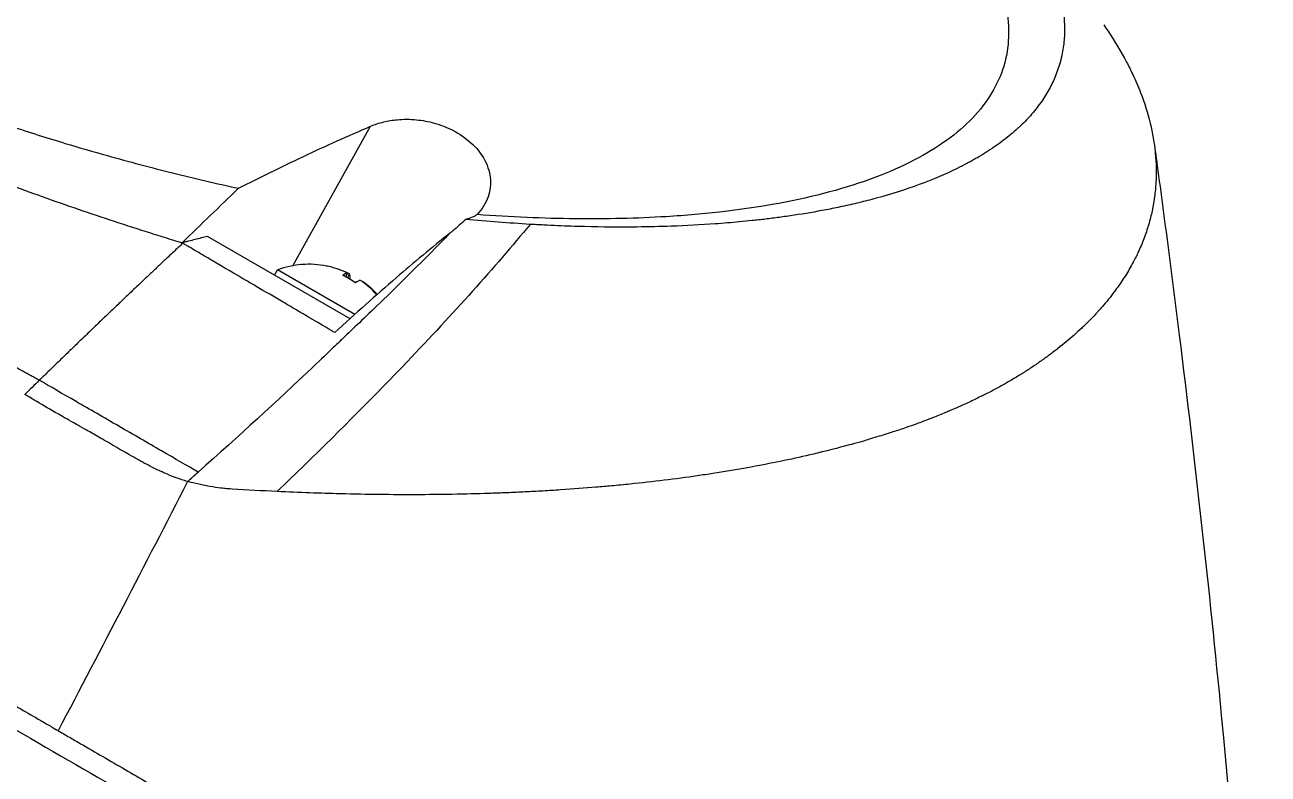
# Model space of a CAD drawing. Header units: millimetres. Extents: x 0 to 4378, y 0 to 2376.
# Drawn here: x 2708.6 to 2769.1, y 1229.9 to 1266.4 of the extents above; entities that cross this region are included whole.
import ezdxf

# ---------------------------------------------------------------- set-up
doc = ezdxf.new("R2010")
doc.units = ezdxf.units.MM
doc.header["$LTSCALE"] = 0.2
doc.layers.add('01_Object Line', color=4, linetype='Continuous')

# ---------------------------------------------------------------- blocks, each defined once
blk = doc.blocks.new('Blk$A32R2-0W24N')
for p, q in [((12.864, 220.649), (16.66, 227.445)), ((15.655, 218.07), (8.71, 222.079)), ((11.978, 220.193), (12.128, 220.452)), ((15.889, 218.281), (12.128, 220.452)), ((15.438, 220.107), (15.546, 220.293)), ((15.53, 220.059), (15.635, 220.241)), ((16.252, 219.874), (16.257, 219.883)), ((53.554, 220.383), (53.554, 220.383)), ((16.293, 218.048), (16.293, 218.048)), ((16.067, 217.832), (16.067, 217.832)), ((47.262, 214.734), (47.262, 214.734)), ((0.92, 213.725), (0.92, 213.724)), ((1.33, 213.488), (1.33, 213.488)), ((1.61, 213.327), (1.609, 213.328)), ((4.301, 211.789), (4.301, 211.789)), ((40.078, 211.946), (40.078, 211.946))]:
    blk.add_line(p, q)
blk.add_arc((13.656, 216.199), 4.52, 78.91278, 109.76073)
for centre, major_axis, ratio, start_param, end_param in [((13.611, 216.225), (2.252, 3.901), 0.989823, 0.080554, 0.3277), ((12.413, 216.917), (2.14, 3.707), 0.142304, 0.011196, 0.084786), ((13.345, 216.378), (2.252, 3.901), 0.142304, 0.080554, 0.3277), ((13.477, 216.302), (2.14, 3.707), 0.989823, 6.1984, 6.367971), ((13.701, 216.173), (2.252, 3.901), 0.989823, 0.080554, 0.10379), ((13.345, 216.378), (2.252, 3.901), 0.142304, 5.966069, 6.202632), ((13.835, 216.096), (2.14, 3.707), 0.989823, 0.011196, 0.048719), ((13.967, 216.02), (2.252, 3.901), 0.142304, 0.080554, 0.3277), ((13.611, 216.225), (2.252, 3.901), 0.989823, 5.965058, 6.202632), ((13.701, 216.173), (2.252, 3.901), 0.989823, 5.986963, 6.202632), ((83.306, -15.333), (180.139, 312.009), 0.577341, 1.11638, 1.119299), ((0, 179.315), (55.75, 0), 0.57735, 1.480591, 1.480594), ((-79.709, 245.122), (-139.165, -83.727), 0.493461, 1.928726, 1.933233)]:
    blk.add_ellipse(centre, major_axis=major_axis, ratio=ratio, start_param=start_param, end_param=end_param)
for points, knots in [([(-28.636, 246.821), (-28.558, 246.392), (-28.437, 245.956), (-28.112, 245.076), (-27.909, 244.631), (-27.507, 243.887), (-27.33, 243.59), (-26.885, 242.905), (-26.606, 242.515), (-26.003, 241.748), (-25.683, 241.37), (-25.131, 240.766), (-24.915, 240.538), (-24.485, 240.103), (-24.273, 239.895), (-23.624, 239.281), (-23.166, 238.874), (-22.303, 238.148), (-21.907, 237.828), (-21.187, 237.272), (-20.87, 237.035), (-20.149, 236.51), (-19.736, 236.22), (-18.866, 235.631), (-18.399, 235.326), (-17.704, 234.891), (-17.499, 234.765), (-17.039, 234.488), (-16.786, 234.339), (-16.282, 234.049), (-16.03, 233.907), (-15.552, 233.643), (-15.33, 233.522), (-14.554, 233.108), (-13.997, 232.821), (-12.902, 232.277), (-12.354, 232.013), (-11.354, 231.544), (-10.898, 231.335), (-9.814, 230.85), (-9.182, 230.576), (-7.727, 229.965), (-6.9, 229.63), (-5.631, 229.137), (-5.196, 228.972), (-4.278, 228.63), (-3.794, 228.454), (-2.497, 227.993), (-1.674, 227.711), (0.024, 227.153), (0.9, 226.877), (2.463, 226.407), (3.148, 226.207), (4.886, 225.72), (5.942, 225.439), (8.073, 224.907), (9.149, 224.655), (10.224, 224.42)], [0.000001, 0.000001, 0.000001, 0.000001, 0.329785, 0.329785, 0.655784, 0.655784, 0.869551, 0.869551, 1.1471, 1.1471, 1.413768, 1.413768, 1.572185, 1.572185, 1.716378, 1.716378, 1.998218, 1.998218, 2.220261, 2.220261, 2.38565, 2.38565, 2.586481, 2.586481, 2.797354, 2.797354, 2.890721, 2.890721, 2.998917, 2.998917, 3.102407, 3.102407, 3.193729, 3.193729, 3.404829, 3.404829, 3.606578, 3.606578, 3.771982, 3.771982, 3.995205, 3.995205, 4.278205, 4.278205, 4.423595, 4.423595, 4.583388, 4.583388, 4.852579, 4.852579, 5.133194, 5.133194, 5.349319, 5.349319, 5.678864, 5.678864, 6.012538, 6.012538, 6.012538, 6.012538]), ([(38.28, 246.091), (38.449, 245.993), (38.901, 245.733), (39.894, 245.117), (40.28, 244.869), (40.905, 244.455), (41.15, 244.288), (42.35, 243.457), (43.247, 242.778), (44.62, 241.644), (45.138, 241.187), (46.266, 240.124), (46.85, 239.516), (48.067, 238.102), (48.65, 237.298), (49.735, 235.45), (50.146, 234.413), (50.387, 233.145), (50.421, 232.881), (50.45, 232.49), (50.455, 232.361), (50.458, 232.105), (50.456, 231.979), (50.447, 231.787), (50.442, 231.723), (50.427, 231.53), (50.413, 231.405), (50.377, 231.158), (50.355, 231.036), (50.317, 230.855), (50.303, 230.795), (50.273, 230.672), (50.257, 230.609), (50.222, 230.485), (50.203, 230.423), (50.145, 230.237), (50.101, 230.112), (50.011, 229.879), (49.964, 229.766), (49.863, 229.544), (49.809, 229.435), (49.635, 229.109), (49.504, 228.894), (49.206, 228.461), (49.036, 228.241), (48.69, 227.842), (48.518, 227.662), (48.274, 227.427), (48.222, 227.379), (47.956, 227.135), (47.73, 226.947), (47.368, 226.671), (47.244, 226.58), (46.99, 226.403), (46.86, 226.315), (46.593, 226.143), (46.458, 226.059), (46.247, 225.934), (46.175, 225.892), (46.033, 225.811), (45.964, 225.772), (45.817, 225.692), (45.743, 225.652), (45.53, 225.539), (45.382, 225.464), (44.082, 224.826), (42.757, 224.338), (41.138, 223.897), (40.999, 223.86), (40.719, 223.788), (40.581, 223.754), (40.306, 223.687), (40.17, 223.655), (39.898, 223.593), (39.763, 223.563), (39.495, 223.505), (39.36, 223.477), (38.972, 223.398), (38.709, 223.348), (37.941, 223.209), (37.418, 223.125), (36.682, 223.02), (36.451, 222.989), (36.108, 222.945), (35.999, 222.932), (35.673, 222.893), (35.457, 222.868), (35.034, 222.823), (34.83, 222.803), (34.234, 222.747), (33.841, 222.714), (32.744, 222.636), (32.031, 222.598), (30.759, 222.552), (30.207, 222.54), (28.806, 222.525), (27.949, 222.532), (26.643, 222.565), (26.205, 222.579), (25.541, 222.607), (25.319, 222.618), (24.985, 222.635), (24.874, 222.641), (24.706, 222.65), (24.651, 222.653), (24.567, 222.658), (24.539, 222.659), (24.483, 222.662), (24.455, 222.664), (24.427, 222.666)], [0.000492, 0.000492, 0.000492, 0.000492, 0.070477, 0.070477, 0.116784, 0.116784, 0.147598, 0.147598, 0.270163, 0.270163, 0.35129, 0.35129, 0.459378, 0.459378, 0.603543, 0.603543, 0.795477, 0.795477, 0.846759, 0.846759, 0.872247, 0.872247, 0.897546, 0.897546, 0.910816, 0.910816, 0.936058, 0.936058, 0.961053, 0.961053, 0.973407, 0.973407, 0.986612, 0.986612, 0.999925, 0.999925, 1.026343, 1.026343, 1.051465, 1.051465, 1.076258, 1.076258, 1.125243, 1.125243, 1.177878, 1.177878, 1.224985, 1.224985, 1.237745, 1.237745, 1.287061, 1.287061, 1.311764, 1.311764, 1.336615, 1.336615, 1.361333, 1.361333, 1.372959, 1.372959, 1.384222, 1.384222, 1.395507, 1.395507, 1.41867, 1.41867, 1.596072, 1.596072, 1.612752, 1.612752, 1.628768, 1.628768, 1.644172, 1.644172, 1.659003, 1.659003, 1.673475, 1.673475, 1.702106, 1.702106, 1.756638, 1.756638, 1.781274, 1.781274, 1.792708, 1.792708, 1.814679, 1.814679, 1.835454, 1.835454, 1.874477, 1.874477, 1.942807, 1.942807, 1.994085, 1.994085, 2.070998, 2.070998, 2.109452, 2.109452, 2.128666, 2.128666, 2.138273, 2.138273, 2.143077, 2.143077, 2.145479, 2.145479, 2.147874, 2.147874, 2.147874, 2.147874]), ([(36.071, 245.415), (36.112, 245.391), (36.144, 245.373), (36.214, 245.332), (36.25, 245.311), (36.356, 245.249), (36.427, 245.208), (36.641, 245.081), (36.782, 244.997), (37.218, 244.732), (37.51, 244.55), (38.5, 243.916), (39.177, 243.452), (41.208, 241.968), (42.443, 240.924), (43.729, 239.649), (43.959, 239.413), (44.713, 238.602), (45.191, 238.028), (45.871, 237.104), (46.108, 236.752), (46.6, 235.946), (46.838, 235.495), (47.209, 234.656), (47.351, 234.268), (47.519, 233.68), (47.568, 233.476), (47.807, 232.258), (47.77, 231.284), (47.356, 229.915), (47.16, 229.476), (46.653, 228.631), (46.34, 228.226), (45.605, 227.459), (45.186, 227.098), (44.236, 226.413), (43.706, 226.09), (40.776, 224.57), (37.626, 223.72), (32.919, 223.176), (32.003, 223.097), (29.637, 222.953), (28.151, 222.918), (25.842, 222.943), (25.058, 222.965), (23.467, 223.034), (22.659, 223.081), (21.842, 223.141)], [0.000001, 0.000001, 0.000001, 0.000001, 0.017289, 0.017289, 0.034993, 0.034993, 0.070506, 0.070506, 0.142461, 0.142461, 0.294734, 0.294734, 0.67969, 0.67969, 1.52071, 1.52071, 1.712137, 1.712137, 2.17847, 2.17847, 2.468632, 2.468632, 2.845677, 2.845677, 3.177241, 3.177241, 3.354712, 3.354712, 4.246918, 4.246918, 4.688059, 4.688059, 5.129475, 5.129475, 5.562211, 5.562211, 5.997516, 5.997516, 7.753462, 7.753462, 8.159608, 8.159608, 8.770872, 8.770872, 9.07783, 9.07783, 9.385555, 9.385555, 9.385555, 9.385555]), ([(7.511, 221.747), (7.437, 221.77), (7.363, 221.792), (7.289, 221.815), (7.215, 221.837), (7.141, 221.86), (7.067, 221.883), (6.918, 221.928), (6.771, 221.974), (6.623, 222.019), (6.327, 222.111), (6.031, 222.204), (5.736, 222.298), (5.145, 222.485), (4.556, 222.676), (3.968, 222.871), (2.793, 223.26), (1.624, 223.664), (0.466, 224.08), (-0.692, 224.497), (-1.839, 224.926), (-2.972, 225.367), (-4.106, 225.807), (-5.224, 226.259), (-6.326, 226.72), (-7.427, 227.181), (-8.51, 227.652), (-9.571, 228.13), (-10.633, 228.609), (-11.673, 229.095), (-12.688, 229.587), (-13.195, 229.833), (-13.697, 230.081), (-14.191, 230.329), (-14.686, 230.578), (-15.173, 230.829), (-15.653, 231.08), (-16.133, 231.332), (-16.606, 231.584), (-17.069, 231.838), (-17.301, 231.966), (-17.531, 232.093), (-17.758, 232.221), (-17.985, 232.348), (-18.208, 232.476), (-18.429, 232.603), (-18.65, 232.731), (-18.869, 232.859), (-19.084, 232.987), (-19.299, 233.115), (-19.512, 233.244), (-19.722, 233.372), (-20.142, 233.629), (-20.551, 233.887), (-20.951, 234.144), (-21.35, 234.402), (-21.74, 234.659), (-22.119, 234.916), (-22.499, 235.174), (-22.869, 235.431), (-23.229, 235.687), (-23.948, 236.2), (-24.629, 236.711), (-25.267, 237.218), (-25.905, 237.725), (-26.501, 238.228), (-27.052, 238.725), (-27.603, 239.222), (-28.11, 239.714), (-28.569, 240.197), (-29.029, 240.681), (-29.442, 241.157), (-29.806, 241.623), (-30.171, 242.09), (-30.487, 242.547), (-30.753, 242.993), (-30.886, 243.216), (-31.007, 243.436), (-31.115, 243.653), (-31.169, 243.762), (-31.22, 243.869), (-31.268, 243.976), (-31.292, 244.03), (-31.315, 244.083), (-31.337, 244.136), (-31.348, 244.163), (-31.359, 244.19), (-31.37, 244.216), (-31.378, 244.237), (-31.387, 244.258), (-31.395, 244.28)], [0, 0, 0, 0, 0.003914, 0.003914, 0.003914, 0.007828, 0.007828, 0.007828, 0.015656, 0.015656, 0.015656, 0.031312, 0.031312, 0.031312, 0.062623, 0.062623, 0.062623, 0.125247, 0.125247, 0.125247, 0.18787, 0.18787, 0.18787, 0.250493, 0.250493, 0.250493, 0.313116, 0.313116, 0.313116, 0.37574, 0.37574, 0.37574, 0.407051, 0.407051, 0.407051, 0.438363, 0.438363, 0.438363, 0.469675, 0.469675, 0.469675, 0.485368, 0.485368, 0.485368, 0.500986, 0.500986, 0.500986, 0.516605, 0.516605, 0.516605, 0.532223, 0.532223, 0.532223, 0.56346, 0.56346, 0.56346, 0.594697, 0.594697, 0.594697, 0.625934, 0.625934, 0.625934, 0.688408, 0.688408, 0.688408, 0.750881, 0.750881, 0.750881, 0.813355, 0.813355, 0.813355, 0.875829, 0.875829, 0.875829, 0.938303, 0.938303, 0.938303, 0.969539, 0.969539, 0.969539, 0.985158, 0.985158, 0.985158, 0.992967, 0.992967, 0.992967, 0.996872, 0.996872, 0.996872, 1, 1, 1, 1]), ([(0.52, 215.067), (0.454, 215.104), (0.387, 215.14), (0.321, 215.176), (0.254, 215.213), (0.188, 215.249), (0.121, 215.286), (-0.011, 215.359), (-0.144, 215.432), (-0.277, 215.505), (-0.543, 215.651), (-0.808, 215.797), (-1.074, 215.943), (-1.605, 216.234), (-2.135, 216.526), (-2.664, 216.817), (-3.722, 217.399), (-4.777, 217.98), (-5.824, 218.558), (-6.871, 219.136), (-7.91, 219.711), (-8.94, 220.282), (-9.969, 220.853), (-10.988, 221.42), (-11.994, 221.981), (-13, 222.542), (-13.993, 223.098), (-14.97, 223.647), (-15.947, 224.196), (-16.909, 224.738), (-17.853, 225.272), (-18.325, 225.54), (-18.792, 225.805), (-19.255, 226.068), (-19.717, 226.331), (-20.175, 226.591), (-20.628, 226.85), (-21.08, 227.108), (-21.528, 227.365), (-21.97, 227.618), (-22.191, 227.746), (-22.411, 227.872), (-22.63, 227.998), (-22.848, 228.123), (-23.064, 228.248), (-23.279, 228.372), (-23.494, 228.496), (-23.707, 228.62), (-23.919, 228.743), (-24.131, 228.865), (-24.342, 228.987), (-24.551, 229.109), (-24.969, 229.352), (-25.381, 229.591), (-25.787, 229.828), (-26.193, 230.065), (-26.593, 230.298), (-26.986, 230.529), (-27.379, 230.759), (-27.766, 230.986), (-28.147, 231.21), (-28.907, 231.657), (-29.641, 232.091), (-30.346, 232.51), (-31.051, 232.929), (-31.727, 233.333), (-32.372, 233.72), (-33.017, 234.108), (-33.63, 234.479), (-34.21, 234.832), (-34.791, 235.185), (-35.337, 235.521), (-35.848, 235.838), (-36.36, 236.155), (-36.836, 236.453), (-37.276, 236.731), (-37.496, 236.871), (-37.707, 237.005), (-37.909, 237.135), (-38.01, 237.2), (-38.108, 237.263), (-38.205, 237.326), (-38.253, 237.357), (-38.3, 237.388), (-38.347, 237.418), (-38.371, 237.434), (-38.394, 237.449), (-38.417, 237.464), (-38.441, 237.479), (-38.464, 237.494), (-38.487, 237.509)], [0, 0, 0, 0, 0.0039109, 0.0039109, 0.0039109, 0.0078218, 0.0078218, 0.0078218, 0.0156437, 0.0156437, 0.0156437, 0.0312874, 0.0312874, 0.0312874, 0.0625747, 0.0625747, 0.0625747, 0.1251494, 0.1251494, 0.1251494, 0.1877242, 0.1877242, 0.1877242, 0.2502989, 0.2502989, 0.2502989, 0.3128736, 0.3128736, 0.3128736, 0.3754483, 0.3754483, 0.3754483, 0.4067357, 0.4067357, 0.4067357, 0.4380231, 0.4380231, 0.4380231, 0.4693104, 0.4693104, 0.4693104, 0.4849915, 0.4849915, 0.4849915, 0.5005978, 0.5005978, 0.5005978, 0.5162041, 0.5162041, 0.5162041, 0.5318104, 0.5318104, 0.5318104, 0.5630231, 0.5630231, 0.5630231, 0.5942357, 0.5942357, 0.5942357, 0.6254483, 0.6254483, 0.6254483, 0.6878736, 0.6878736, 0.6878736, 0.7502989, 0.7502989, 0.7502989, 0.8127242, 0.8127242, 0.8127242, 0.8751494, 0.8751494, 0.8751494, 0.9375747, 0.9375747, 0.9375747, 0.9687874, 0.9687874, 0.9687874, 0.9843937, 0.9843937, 0.9843937, 0.9921968, 0.9921968, 0.9921968, 0.9960984, 0.9960984, 0.9960984, 1, 1, 1, 1]), ([(52.367, 232.384), (52.439, 232.281), (52.511, 232.176), (52.582, 232.069), (52.893, 231.603), (53.197, 231.103), (53.478, 230.57), (53.581, 230.375), (53.681, 230.175), (53.778, 229.971), (53.918, 229.673), (54.046, 229.375), (54.162, 229.078), (54.353, 228.582), (54.509, 228.089), (54.629, 227.599), (54.689, 227.353), (54.74, 227.107), (54.782, 226.862), (54.823, 226.621), (54.855, 226.381), (54.878, 226.141), (54.924, 225.659), (54.934, 225.182), (54.907, 224.71), (54.894, 224.474), (54.872, 224.239), (54.84, 224.006), (54.834, 223.957), (54.827, 223.908), (54.819, 223.859), (54.81, 223.798), (54.784, 223.614), (54.719, 223.311), (54.679, 223.127), (54.625, 222.898), (54.544, 222.627), (54.484, 222.426), (54.41, 222.201), (54.316, 221.954), (54.276, 221.847), (54.231, 221.736), (54.182, 221.621), (54.137, 221.515), (54.088, 221.405), (54.035, 221.291), (53.994, 221.203), (53.95, 221.113), (53.904, 221.02), (53.84, 220.893), (53.773, 220.767), (53.703, 220.641), (53.643, 220.534), (53.581, 220.427), (53.517, 220.321), (53.452, 220.215), (53.386, 220.109), (53.318, 220.004), (53.248, 219.896), (53.172, 219.784), (53.099, 219.679), (53.031, 219.582), (52.965, 219.49), (52.882, 219.38), (52.799, 219.269), (52.699, 219.139), (52.6, 219.016), (52.501, 218.892), (52.403, 218.776), (52.299, 218.657), (52.224, 218.57), (52.147, 218.484), (52.069, 218.399), (52.04, 218.367), (52.011, 218.335), (51.981, 218.303), (51.872, 218.186), (51.76, 218.069), (51.645, 217.954), (51.588, 217.897), (51.53, 217.839), (51.471, 217.782), (51.412, 217.725), (51.353, 217.668), (51.292, 217.611), (51.172, 217.498), (51.049, 217.386), (50.923, 217.274), (50.67, 217.051), (50.407, 216.832), (50.133, 216.616), (49.996, 216.509), (49.856, 216.402), (49.714, 216.296), (49.571, 216.19), (49.426, 216.086), (49.278, 215.982), (49.204, 215.93), (49.13, 215.879), (49.055, 215.827), (48.979, 215.776), (48.903, 215.725), (48.827, 215.674), (48.677, 215.575), (48.525, 215.478), (48.371, 215.381), (48.366, 215.378), (48.362, 215.376), (48.357, 215.373), (48.198, 215.274), (48.036, 215.176), (47.871, 215.079), (47.705, 214.982), (47.537, 214.886), (47.367, 214.791), (47.281, 214.744), (47.195, 214.697), (47.108, 214.65), (47.021, 214.604), (46.933, 214.557), (46.845, 214.511), (46.668, 214.419), (46.489, 214.328), (46.306, 214.238), (46.199, 214.185), (46.091, 214.133), (45.981, 214.081), (45.979, 214.08), (45.977, 214.079), (45.975, 214.077), (45.941, 214.061), (45.867, 214.026), (45.752, 213.973), (45.665, 213.932), (45.555, 213.882), (45.42, 213.821), (45.347, 213.789), (45.268, 213.754), (45.181, 213.716), (45.092, 213.676), (44.995, 213.635), (44.89, 213.59), (44.817, 213.559), (44.74, 213.527), (44.659, 213.493), (44.637, 213.484), (44.615, 213.475), (44.594, 213.466), (44.366, 213.372), (44.164, 213.292), (43.991, 213.225), (43.566, 213.059), (43.315, 212.97), (43.255, 212.948), (43.085, 212.887), (42.913, 212.826), (42.739, 212.766), (42.526, 212.692), (42.309, 212.62), (42.09, 212.549), (41.993, 212.517), (41.894, 212.485), (41.796, 212.454), (41.674, 212.415), (41.551, 212.377), (41.428, 212.339), (41.286, 212.295), (41.142, 212.251), (40.998, 212.209), (40.742, 212.132), (39.989, 211.903), (38.652, 211.576), (38.629, 211.571), (38.606, 211.565), (38.583, 211.559), (37.648, 211.332), (36.683, 211.124), (35.693, 210.935), (34.922, 210.787), (34.134, 210.651), (33.333, 210.527), (33.08, 210.488), (32.826, 210.45), (32.57, 210.413), (31.504, 210.259), (30.414, 210.125), (29.304, 210.011), (28.998, 209.979), (28.692, 209.949), (28.383, 209.921), (28.143, 209.899), (27.89, 209.876), (27.623, 209.854), (27.104, 209.811), (26.535, 209.767), (25.913, 209.726), (25.635, 209.708), (25.347, 209.69), (25.048, 209.673), (24.767, 209.657), (24.476, 209.641), (24.176, 209.626), (23.893, 209.612), (23.6, 209.599), (23.299, 209.587), (23.253, 209.585), (23.206, 209.583), (23.159, 209.581), (22.922, 209.572), (22.674, 209.563), (22.416, 209.554), (21.871, 209.536), (21.277, 209.521), (20.634, 209.51), (20.072, 209.5), (19.472, 209.494), (18.833, 209.492), (17.731, 209.49), (16.514, 209.501), (15.18, 209.535), (14.216, 209.56), (13.191, 209.596), (12.103, 209.648)], [0.2159975, 0.2159975, 0.2159975, 0.2159975, 0.2208888, 0.2208888, 0.2208888, 0.2422005, 0.2422005, 0.2422005, 0.25, 0.25, 0.25, 0.2678209, 0.2678209, 0.2678209, 0.2975362, 0.2975362, 0.2975362, 0.3125, 0.3125, 0.3125, 0.3272656, 0.3272656, 0.3272656, 0.3570095, 0.3570095, 0.3570095, 0.3718814, 0.3718814, 0.3718814, 0.375, 0.375, 0.375, 0.3991671, 0.3991671, 0.3991671, 0.4139157, 0.4139157, 0.4139157, 0.4249028, 0.4249028, 0.4249028, 0.429655, 0.429655, 0.429655, 0.4340613, 0.4340613, 0.4340613, 0.4375, 0.4375, 0.4375, 0.4468814, 0.4468814, 0.4468814, 0.4548932, 0.4548932, 0.4548932, 0.4629051, 0.4629051, 0.4629051, 0.4712008, 0.4712008, 0.4712008, 0.4789288, 0.4789288, 0.4789288, 0.4866568, 0.4866568, 0.4866568, 0.4943848, 0.4943848, 0.4943848, 0.5, 0.5, 0.5, 0.502414, 0.502414, 0.502414, 0.5112437, 0.5112437, 0.5112437, 0.5156585, 0.5156585, 0.5156585, 0.5200734, 0.5200734, 0.5200734, 0.528903, 0.528903, 0.528903, 0.5465624, 0.5465624, 0.5465624, 0.555392, 0.555392, 0.555392, 0.5642217, 0.5642217, 0.5642217, 0.5686366, 0.5686366, 0.5686366, 0.5730514, 0.5730514, 0.5730514, 0.5816327, 0.5816327, 0.5816327, 0.5818813, 0.5818813, 0.5818813, 0.5907202, 0.5907202, 0.5907202, 0.5995591, 0.5995591, 0.5995591, 0.6039786, 0.6039786, 0.6039786, 0.6083981, 0.6083981, 0.6083981, 0.6172371, 0.6172371, 0.6172371, 0.622449, 0.622449, 0.622449, 0.6229413, 0.6229413, 0.6229413, 0.6298917, 0.6298917, 0.6298917, 0.6351416, 0.6351416, 0.6351416, 0.6379546, 0.6379546, 0.6379546, 0.6408496, 0.6408496, 0.6408496, 0.6428571, 0.6428571, 0.6428571, 0.6433986, 0.6433986, 0.6433986, 0.6491487, 0.6491487, 0.6491487, 0.6632653, 0.6632653, 0.6632653, 0.6704637, 0.6704637, 0.6704637, 0.6793393, 0.6793393, 0.6793393, 0.6833065, 0.6833065, 0.6833065, 0.6882149, 0.6882149, 0.6882149, 0.6938776, 0.6938776, 0.6938776, 0.7239727, 0.7239727, 0.7239727, 0.7244898, 0.7244898, 0.7244898, 0.7589042, 0.7589042, 0.7589042, 0.7857143, 0.7857143, 0.7857143, 0.7941949, 0.7941949, 0.7941949, 0.8295621, 0.8295621, 0.8295621, 0.8392857, 0.8392857, 0.8392857, 0.849008, 0.849008, 0.849008, 0.8678821, 0.8678821, 0.8678821, 0.876305, 0.876305, 0.876305, 0.8842189, 0.8842189, 0.8842189, 0.8917062, 0.8917062, 0.8917062, 0.8928571, 0.8928571, 0.8928571, 0.9031342, 0.9031342, 0.9031342, 0.9247967, 0.9247967, 0.9247967, 0.9437386, 0.9437386, 0.9437386, 0.9764071, 0.9764071, 0.9764071, 1, 1, 1, 1]), ([(-50.558, 228.078), (-50.556, 228.077), (-50.547, 228.072), (-50.527, 228.06), (-50.519, 228.056), (-50.495, 228.042), (-50.478, 228.033), (-50.427, 228.004), (-50.392, 227.984), (-50.283, 227.922), (-50.205, 227.878), (-49.955, 227.735), (-49.766, 227.628), (-49.133, 227.267), (-48.621, 226.974), (-47.609, 226.395), (-47.162, 226.139), (-46.017, 225.482), (-45.285, 225.063), (-44.013, 224.332), (-43.527, 224.052), (-42.741, 223.6), (-42.46, 223.438), (-41.863, 223.096), (-41.548, 222.914), (-40.449, 222.281), (-39.628, 221.809), (-37.915, 220.821), (-37.026, 220.309), (-35.173, 219.24), (-34.212, 218.685), (-32.218, 217.534), (-31.188, 216.939), (-29.862, 216.172), (-29.594, 216.017), (-28.786, 215.549), (-28.243, 215.234), (-27.13, 214.59), (-26.561, 214.26), (-25.45, 213.616), (-24.909, 213.302), (-23.34, 212.392), (-22.301, 211.789), (-20.331, 210.645), (-19.404, 210.107), (-17.653, 209.09), (-16.832, 208.612), (-15.824, 208.027), (-15.643, 207.922), (-15.156, 207.639), (-14.851, 207.462), (-13.881, 206.897), (-13.215, 206.511), (-11.379, 205.444), (-10.208, 204.763), (-7.278, 203.06), (-5.521, 202.039), (-2.898, 200.516), (-2.026, 200.009), (-0.94, 199.379), (-0.723, 199.253), (-0.181, 198.938), (0.143, 198.75), (0.629, 198.468), (0.791, 198.374), (1.034, 198.233), (1.115, 198.186), (1.321, 198.066), (1.414, 198.012), (1.439, 197.998)], [-1.691817, -1.691817, -1.691817, -1.691817, -1.685693, -1.685693, -1.681725, -1.681725, -1.673789, -1.673789, -1.657916, -1.657916, -1.626174, -1.626174, -1.562675, -1.562675, -1.435698, -1.435698, -1.351034, -1.351034, -1.238185, -1.238185, -1.174022, -1.174022, -1.139664, -1.139664, -1.103057, -1.103057, -1.015385, -1.015385, -0.929461, -0.929461, -0.843958, -0.843958, -0.758525, -0.758525, -0.737003, -0.737003, -0.694304, -0.694304, -0.650672, -0.650672, -0.610004, -0.610004, -0.533695, -0.533695, -0.466986, -0.466986, -0.408715, -0.408715, -0.396001, -0.396001, -0.374521, -0.374521, -0.328153, -0.328153, -0.246913, -0.246913, -0.125005, -0.125005, -0.064057, -0.064057, -0.04882, -0.04882, -0.025982, -0.025982, -0.014544, -0.014544, -0.008825, -0.008825, -0.000001, -0.000001, -0.000001, -0.000001]), ([(16.66, 227.445), (16.858, 227.53), (17.071, 227.601), (17.505, 227.706), (17.724, 227.743), (18.253, 227.792), (18.57, 227.793), (19.181, 227.732), (19.472, 227.678), (20.07, 227.51), (20.371, 227.394), (20.991, 227.076), (21.291, 226.87), (21.802, 226.406), (22.005, 226.156), (22.341, 225.585), (22.446, 225.266), (22.522, 224.623), (22.483, 224.301), (22.268, 223.688), (22.085, 223.397), (21.842, 223.141)], [-1.14528, -1.14528, -1.14528, -1.14528, -1.059047, -1.059047, -0.979891, -0.979891, -0.875786, -0.875786, -0.784614, -0.784614, -0.687046, -0.687046, -0.571812, -0.571812, -0.456499, -0.456499, -0.315176, -0.315176, -0.162073, -0.162073, 0, 0, 0, 0]), ([(10.224, 224.42), (11.28, 224.958), (12.33, 225.475), (14.477, 226.487), (15.569, 226.978), (16.66, 227.445)], [0.000001, 0.000001, 0.000001, 0.000001, 0.4541066, 0.4541066, 0.9270468, 0.9270468, 0.9270468, 0.9270468]), ([(54.832, 226.536), (54.835, 226.511), (54.839, 226.484), (54.853, 226.382), (54.863, 226.305), (54.905, 225.999), (54.937, 225.769), (55.062, 224.849), (55.154, 224.16), (55.521, 221.403), (55.787, 219.337), (56.815, 211.078), (57.501, 204.899), (59.203, 187.187), (59.982, 175.694), (60.374, 164.278)], [0, 0, 0, 0, 0.00864, 0.00864, 0.034202, 0.034202, 0.110885, 0.110885, 0.340937, 0.340937, 1.031098, 1.031098, 3.101793, 3.101793, 6.985755, 6.985755, 6.985755, 6.985755]), ([(10.224, 224.42), (9.765, 223.981), (9.307, 223.54), (8.391, 222.656), (7.933, 222.213), (7.476, 221.768)], [-0.4140683, -0.4140683, -0.4140683, -0.4140683, -0.2070418, -0.2070418, -0.000001, -0.000001, -0.000001, -0.000001]), ([(21.289, 222.908), (21.187, 222.81), (21.082, 222.713), (20.871, 222.527), (20.765, 222.438), (20.657, 222.352)], [-0.09380006, -0.09380006, -0.09380006, -0.09380006, -0.04608774, -0.04608774, -0.000001, -0.000001, -0.000001, -0.000001]), ([(21.842, 223.141), (21.773, 223.091), (21.691, 223.047), (21.506, 222.97), (21.403, 222.937), (21.289, 222.908)], [-0.1192508, -0.1192508, -0.1192508, -0.1192508, -0.0589613, -0.0589613, 0, 0, 0, 0]), ([(24.427, 222.666), (23.911, 222.696), (23.392, 222.731), (22.346, 222.812), (21.819, 222.858), (21.289, 222.908)], [0.000026, 0.000026, 0.000026, 0.000026, 0.1679092, 0.1679092, 0.336286, 0.336286, 0.336286, 0.336286]), ([(20.524, 222.244), (19.246, 220.923), (18.074, 219.77), (17.101, 218.826), (16.372, 218.12), (15.773, 217.55), (15.335, 217.131), (15.146, 216.952), (14.661, 216.482), (13.839, 215.703), (12.109, 214.064), (10.251, 212.362), (8.264, 210.596)], [0, 0, 0, 0, 0.25, 0.25, 0.25, 0.375, 0.375, 0.375, 0.5, 0.5, 0.5, 1, 1, 1, 1]), ([(24.427, 222.666), (22.692, 220.566), (20.693, 218.333), (18.431, 215.965), (16.899, 214.361), (15.245, 212.696), (13.471, 210.968), (13.023, 210.532), (12.567, 210.092), (12.103, 209.648)], [-1, -1, -1, -1, -0.459072, -0.459072, -0.459072, -0.092566, -0.092566, -0.092566, 0, 0, 0, 0]), ([(20.524, 222.244), (19.645, 221.537), (18.772, 220.806), (16.91, 219.199), (15.926, 218.323), (14.909, 217.391)], [0.000083, 0.000083, 0.000083, 0.000083, 0.3756535, 0.3756535, 0.8068881, 0.8068881, 0.8068881, 0.8068881]), ([(20.524, 222.244), (20.546, 222.262), (20.569, 222.28), (20.613, 222.316), (20.635, 222.334), (20.657, 222.352)], [-0.0189743, -0.0189743, -0.0189743, -0.0189743, -0.00948198, -0.00948198, -0.000001, -0.000001, -0.000001, -0.000001]), ([(7.511, 221.747), (7.36, 221.606), (7.212, 221.467), (7.067, 221.331), (6.984, 221.253), (6.902, 221.175), (6.79, 221.07), (6.678, 220.965), (6.537, 220.832), (6.408, 220.711), (6.344, 220.65), (6.283, 220.592), (6.22, 220.533), (6.158, 220.474), (6.094, 220.414), (6.031, 220.354), (5.967, 220.294), (5.904, 220.235), (5.841, 220.175), (5.746, 220.085), (5.652, 219.996), (5.557, 219.906), (5.462, 219.816), (5.368, 219.727), (5.273, 219.637), (5.179, 219.547), (5.084, 219.457), (4.989, 219.367), (4.911, 219.293), (4.832, 219.218), (4.753, 219.143), (4.675, 219.068), (4.596, 218.993), (4.518, 218.918), (4.439, 218.843), (4.36, 218.769), (4.282, 218.694), (4.195, 218.611), (4.109, 218.529), (4.023, 218.446), (3.937, 218.364), (3.85, 218.281), (3.764, 218.199), (3.678, 218.116), (3.591, 218.034), (3.505, 217.951), (3.423, 217.872), (3.341, 217.793), (3.259, 217.715), (3.177, 217.636), (3.094, 217.557), (3.012, 217.478), (2.93, 217.399), (2.848, 217.32), (2.766, 217.241), (2.682, 217.16), (2.598, 217.08), (2.514, 216.999), (2.43, 216.918), (2.346, 216.837), (2.263, 216.756), (2.179, 216.675), (2.095, 216.594), (2.011, 216.513), (1.928, 216.433), (1.846, 216.353), (1.763, 216.273), (1.68, 216.193), (1.597, 216.113), (1.515, 216.033), (1.432, 215.953), (1.35, 215.873), (1.267, 215.793), (1.184, 215.712), (1.101, 215.632), (1.018, 215.551), (0.935, 215.47), (0.852, 215.39), (0.769, 215.309), (0.686, 215.228), (0.603, 215.148), (0.52, 215.067)], [0, 0, 0, 0, 0.0897132, 0.0897132, 0.0897132, 0.1414804, 0.1414804, 0.1414804, 0.1932476, 0.1932476, 0.1932476, 0.2191312, 0.2191312, 0.2191312, 0.2450148, 0.2450148, 0.2450148, 0.2708984, 0.2708984, 0.2708984, 0.3096449, 0.3096449, 0.3096449, 0.3483914, 0.3483914, 0.3483914, 0.3871379, 0.3871379, 0.3871379, 0.4193782, 0.4193782, 0.4193782, 0.4516185, 0.4516185, 0.4516185, 0.4838587, 0.4838587, 0.4838587, 0.5192811, 0.5192811, 0.5192811, 0.5547035, 0.5547035, 0.5547035, 0.5901259, 0.5901259, 0.5901259, 0.6238896, 0.6238896, 0.6238896, 0.6576534, 0.6576534, 0.6576534, 0.6914171, 0.6914171, 0.6914171, 0.7259458, 0.7259458, 0.7259458, 0.7604744, 0.7604744, 0.7604744, 0.795003, 0.795003, 0.795003, 0.8290876, 0.8290876, 0.8290876, 0.8631723, 0.8631723, 0.8631723, 0.8972569, 0.8972569, 0.8972569, 0.9315046, 0.9315046, 0.9315046, 0.9657523, 0.9657523, 0.9657523, 1, 1, 1, 1]), ([(8.71, 222.079), (8.509, 222.028), (8.308, 221.977), (7.999, 221.899), (7.892, 221.872), (7.733, 221.832), (7.681, 221.819), (7.578, 221.793), (7.486, 221.77), (7.476, 221.768)], [-0.03661254, -0.03661254, -0.03661254, -0.03661254, -0.01870238, -0.01870238, -0.00917405, -0.00917405, -0.00454332, -0.00454332, -0.000001, -0.000001, -0.000001, -0.000001]), ([(7.476, 221.768), (7.482, 221.764), (7.488, 221.761), (7.499, 221.754), (7.504, 221.751), (7.511, 221.747)], [-0.004802937, -0.004802937, -0.004802937, -0.004802937, -0.002367886, -0.002367886, 0, 0, 0, 0]), ([(14.909, 217.391), (14.762, 217.479), (14.324, 217.742), (13.449, 218.257), (13.29, 218.35), (12.889, 218.586), (12.644, 218.73), (11.965, 219.128), (11.525, 219.385), (10.923, 219.738), (10.758, 219.835), (10.048, 220.25), (9.487, 220.579), (8.692, 221.047), (8.439, 221.196), (8.073, 221.413), (7.956, 221.482), (7.784, 221.585), (7.728, 221.618), (7.619, 221.683), (7.565, 221.715), (7.511, 221.747)], [0.000001, 0.000001, 0.000001, 0.000001, 0.0517933, 0.0517933, 0.0631602, 0.0631602, 0.080667, 0.080667, 0.1119431, 0.1119431, 0.1236223, 0.1236223, 0.1626158, 0.1626158, 0.1804481, 0.1804481, 0.1887485, 0.1887485, 0.1927271, 0.1927271, 0.1965807, 0.1965807, 0.1965807, 0.1965807]), ([(-33.719, 217.246), (-32.66, 216.635), (-31.563, 216.001), (-29.304, 214.693), (-28.143, 214.021), (-26.161, 212.873), (-25.359, 212.407), (-23.462, 211.307), (-22.362, 210.668), (-20.613, 209.653), (-19.974, 209.281), (-18.596, 208.481), (-17.857, 208.052), (-15.137, 206.471), (-13.138, 205.309), (-7.125, 201.814), (-3.111, 199.482), (2.788, 196.059), (4.735, 194.93), (7.61, 193.264), (8.562, 192.712), (9.979, 191.892), (10.449, 191.619), (11.152, 191.213), (11.386, 191.077), (12.002, 190.72), (12.284, 190.558), (12.317, 190.538)], [0, 0, 0, 0, 0.449356, 0.449356, 0.898467, 0.898467, 1.197468, 1.197468, 1.595858, 1.595858, 1.82337, 1.82337, 2.083118, 2.083118, 2.775822, 2.775822, 4.159486, 4.159486, 4.850949, 4.850949, 5.197063, 5.197063, 5.370242, 5.370242, 5.456832, 5.456832, 5.599134, 5.599134, 5.599134, 5.599134]), ([(8.264, 210.596), (7.746, 210.895), (7.132, 211.25), (6.471, 211.631), (5.809, 212.013), (5.1, 212.423), (4.391, 212.832), (3.682, 213.241), (2.973, 213.651), (2.312, 214.032), (1.651, 214.414), (1.038, 214.768), (0.52, 215.067)], [0, 0, 0, 0, 0.249993, 0.249993, 0.249993, 0.499995, 0.499995, 0.499995, 0.749998, 0.749998, 0.749998, 1, 1, 1, 1]), ([(7.742, 210.134), (7.737, 210.136), (7.731, 210.137), (7.726, 210.139), (7.642, 210.164), (7.554, 210.191), (7.462, 210.222), (7.373, 210.252), (7.28, 210.284), (7.184, 210.32), (7.169, 210.326), (7.154, 210.331), (7.138, 210.337), (6.97, 210.401), (6.802, 210.469), (6.637, 210.542), (6.608, 210.555), (6.579, 210.567), (6.55, 210.581), (6.488, 210.609), (6.427, 210.637), (6.368, 210.665), (6.274, 210.708), (6.185, 210.751), (6.1, 210.793), (6.057, 210.814), (6.015, 210.835), (5.974, 210.856), (5.958, 210.864), (5.911, 210.887), (5.835, 210.926), (5.798, 210.946), (5.754, 210.969), (5.704, 210.996), (5.699, 210.998), (5.694, 211.001), (5.69, 211.003), (5.651, 211.024), (5.612, 211.045), (5.572, 211.066), (5.518, 211.095), (5.462, 211.125), (5.407, 211.156), (5.381, 211.17), (5.354, 211.185), (5.326, 211.201), (5.074, 211.34), (4.728, 211.539), (4.289, 211.796), (4.014, 211.957), (3.753, 212.108), (3.507, 212.25), (3.392, 212.316), (3.28, 212.38), (3.172, 212.442), (3.042, 212.516), (2.808, 212.648), (2.471, 212.839), (2.426, 212.864), (2.379, 212.891), (2.329, 212.919), (1.978, 213.118), (1.697, 213.277), (1.487, 213.397), (1.47, 213.407), (1.452, 213.417), (1.434, 213.428), (1.073, 213.635), (0.729, 213.835), (0.403, 214.028), (0.228, 214.133), (0.057, 214.235), (-0.108, 214.335), (-0.133, 214.351), (-0.158, 214.366), (-0.183, 214.381)], [0, 0, 0, 0, 0.0021802, 0.0021802, 0.0021802, 0.0349898, 0.0349898, 0.0349898, 0.0665186, 0.0665186, 0.0665186, 0.0714286, 0.0714286, 0.0714286, 0.1321946, 0.1321946, 0.1321946, 0.1428571, 0.1428571, 0.1428571, 0.1638774, 0.1638774, 0.1638774, 0.197224, 0.197224, 0.197224, 0.2142857, 0.2142857, 0.2142857, 0.2376364, 0.2376364, 0.2376364, 0.2489714, 0.2489714, 0.2489714, 0.25, 0.25, 0.25, 0.2648779, 0.2648779, 0.2648779, 0.2857143, 0.2857143, 0.2857143, 0.3001586, 0.3001586, 0.3001586, 0.4285714, 0.4285714, 0.4285714, 0.525964, 0.525964, 0.525964, 0.5714286, 0.5714286, 0.5714286, 0.6658539, 0.6658539, 0.6658539, 0.6785714, 0.6785714, 0.6785714, 0.7857143, 0.7857143, 0.7857143, 0.7919818, 0.7919818, 0.7919818, 0.9202925, 0.9202925, 0.9202925, 0.9895013, 0.9895013, 0.9895013, 1, 1, 1, 1]), ([(12.103, 209.648), (11.376, 209.682), (10.647, 209.722), (9.915, 209.768), (9.782, 209.776), (9.69, 209.782), (9.641, 209.786), (9.553, 209.794), (9.462, 209.803), (9.369, 209.815), (9.199, 209.836), (9.018, 209.864), (8.825, 209.899), (8.574, 209.944), (8.213, 210.022), (7.742, 210.134)], [-1, -1, -1, -1, -0.5, -0.5, -0.5, -0.4375, -0.4375, -0.4375, -0.375, -0.375, -0.375, -0.25, -0.25, -0.25, 0, 0, 0, 0]), ([(1.439, 197.998), (1.468, 197.981), (1.572, 197.921), (1.804, 197.786), (1.895, 197.733), (2.168, 197.575), (2.35, 197.469), (2.895, 197.153), (3.258, 196.943), (4.343, 196.313), (5.063, 195.896), (6.257, 195.203), (6.733, 194.927), (7.682, 194.377), (8.155, 194.103), (9.333, 193.421), (10.036, 193.014), (11.083, 192.408), (11.432, 192.206), (11.953, 191.905), (12.126, 191.804), (12.386, 191.654), (12.472, 191.604), (12.581, 191.541), (12.8, 191.414), (12.817, 191.404)], [-1.054271, -1.054271, -1.054271, -1.054271, -1.016011, -1.016011, -0.991173, -0.991173, -0.941498, -0.941498, -0.842144, -0.842144, -0.643564, -0.643564, -0.511372, -0.511372, -0.379025, -0.379025, -0.180334, -0.180334, -0.080976, -0.080976, -0.031296, -0.031296, -0.006457, -0.006457, -0.000001, -0.000001, -0.000001, -0.000001])]:
    blk.add_open_spline(points, degree=3, knots=knots)
blk.add_open_spline([(7.742, 210.134), (5.654, 206.061), (3.553, 202.015), (1.439, 197.998)], degree=3)

msp = doc.modelspace()

# ---------------------------------------------------------------- block references
at = {"layer": '01_Object Line'}
msp.add_blockref('Blk$A32R2-0W24N', (2708.753, 1034.021), dxfattribs=at)

doc.saveas('drawing.dxf')
